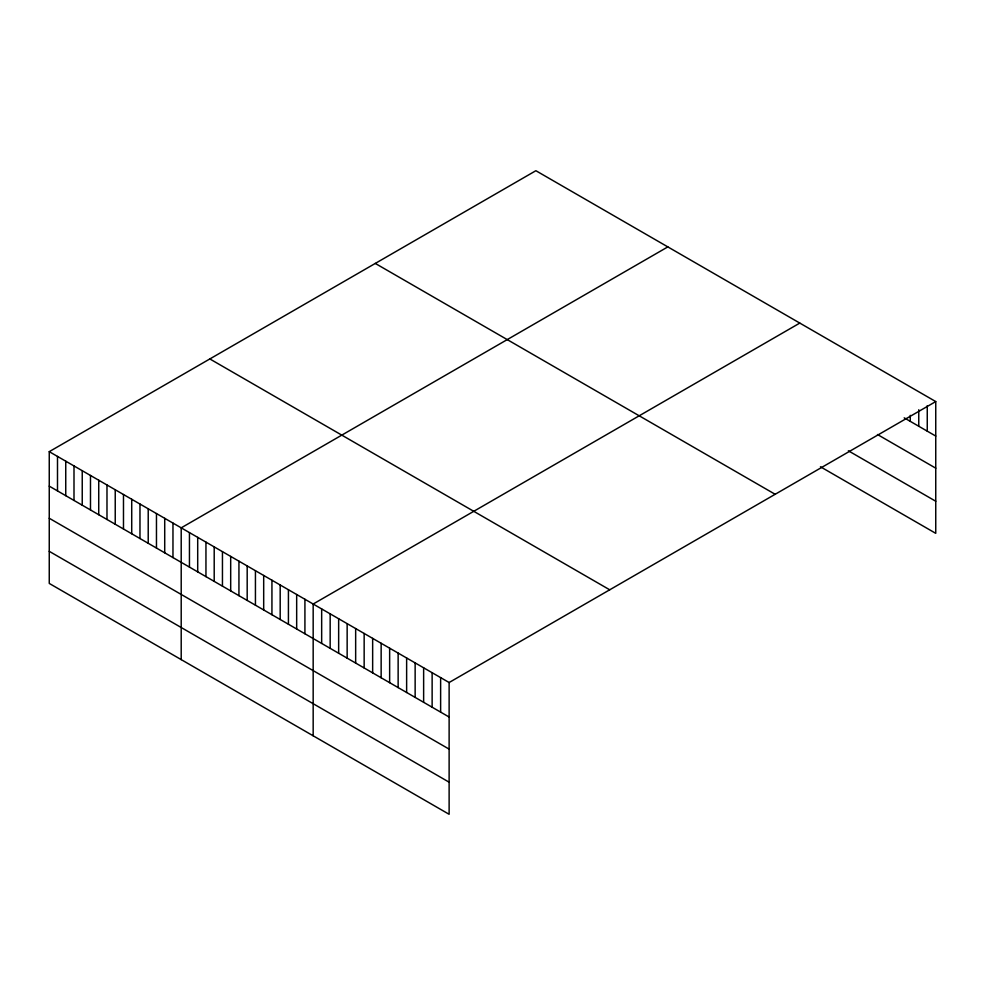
<?xml version="1.0" encoding="UTF-8"?>
<svg xmlns="http://www.w3.org/2000/svg" width="985" height="985" viewBox="0 0 985 985"><rect width="100%" height="100%" fill="white"/><g stroke="black" fill="none" stroke-linecap="round" stroke-linejoin="round"><path stroke-width="1.48" d="M49.25 451.659L449.123 682.519L449.123 814.287L49.25 583.428L49.25 451.659L535.877 170.713L935.75 401.572L935.75 533.341L820.431 466.767M667.83 246.89L181.203 527.849L181.203 659.618M799.795 323.08L313.168 604.027L313.168 735.795M449.123 682.519L935.75 401.572M904.193 417.837L935.75 436.06M877.487 434.52L935.75 468.171M848.344 450.785L935.75 501.242M375.285 263.426L775.158 494.285M209.842 358.946L609.715 589.806M49.25 486.147L449.123 717.018M49.25 518.258L449.123 749.117M49.25 551.329L449.123 782.188M927.254 405.66L927.254 431.159M918.759 409.76L918.759 426.259M910.263 415.35L910.263 421.346M440.627 677.618L440.627 712.106M432.132 672.706L432.132 707.205M423.636 667.805L423.636 702.293M415.141 662.905L415.141 697.392M406.633 657.992L406.633 692.492M398.137 653.092L398.137 687.579M389.641 648.179L389.641 682.679M381.146 643.279L381.146 677.766M372.65 638.366L372.65 672.866M364.154 633.466L364.154 667.953M355.659 628.553L355.659 663.053M347.151 623.653L347.151 658.14M338.655 618.752L338.655 653.24M330.16 613.84L330.16 648.339M321.664 608.939L321.664 643.427M304.919 599.262L304.919 633.761M296.67 594.509L296.67 628.996M288.42 589.744L288.42 624.231M280.183 584.979L280.183 619.479M271.934 580.227L271.934 614.714M263.685 575.462L263.685 609.949M255.435 570.697L255.435 605.196M247.186 565.932L247.186 600.431M238.936 561.179L238.936 595.666M230.687 556.414L230.687 590.901M222.45 551.649L222.45 586.149M214.201 546.884L214.201 581.384M205.951 542.132L205.951 576.619M197.702 537.367L197.702 571.854M189.452 532.602L189.452 567.101M172.966 523.084L172.966 557.572M164.717 518.319L164.717 552.807M156.467 513.554L156.467 548.054M148.218 508.802L148.218 543.289M139.969 504.037L139.969 538.524M131.719 499.272L131.719 533.771M123.482 494.507L123.482 529.007M115.233 489.754L115.233 524.242M106.983 484.989L106.983 519.477M98.734 480.224L98.734 514.724M90.485 475.459L90.485 509.959M82.235 470.707L82.235 505.194M73.998 465.942L73.998 500.429M65.749 461.177L65.749 495.677M57.499 456.424L57.499 490.912"/></g></svg>
